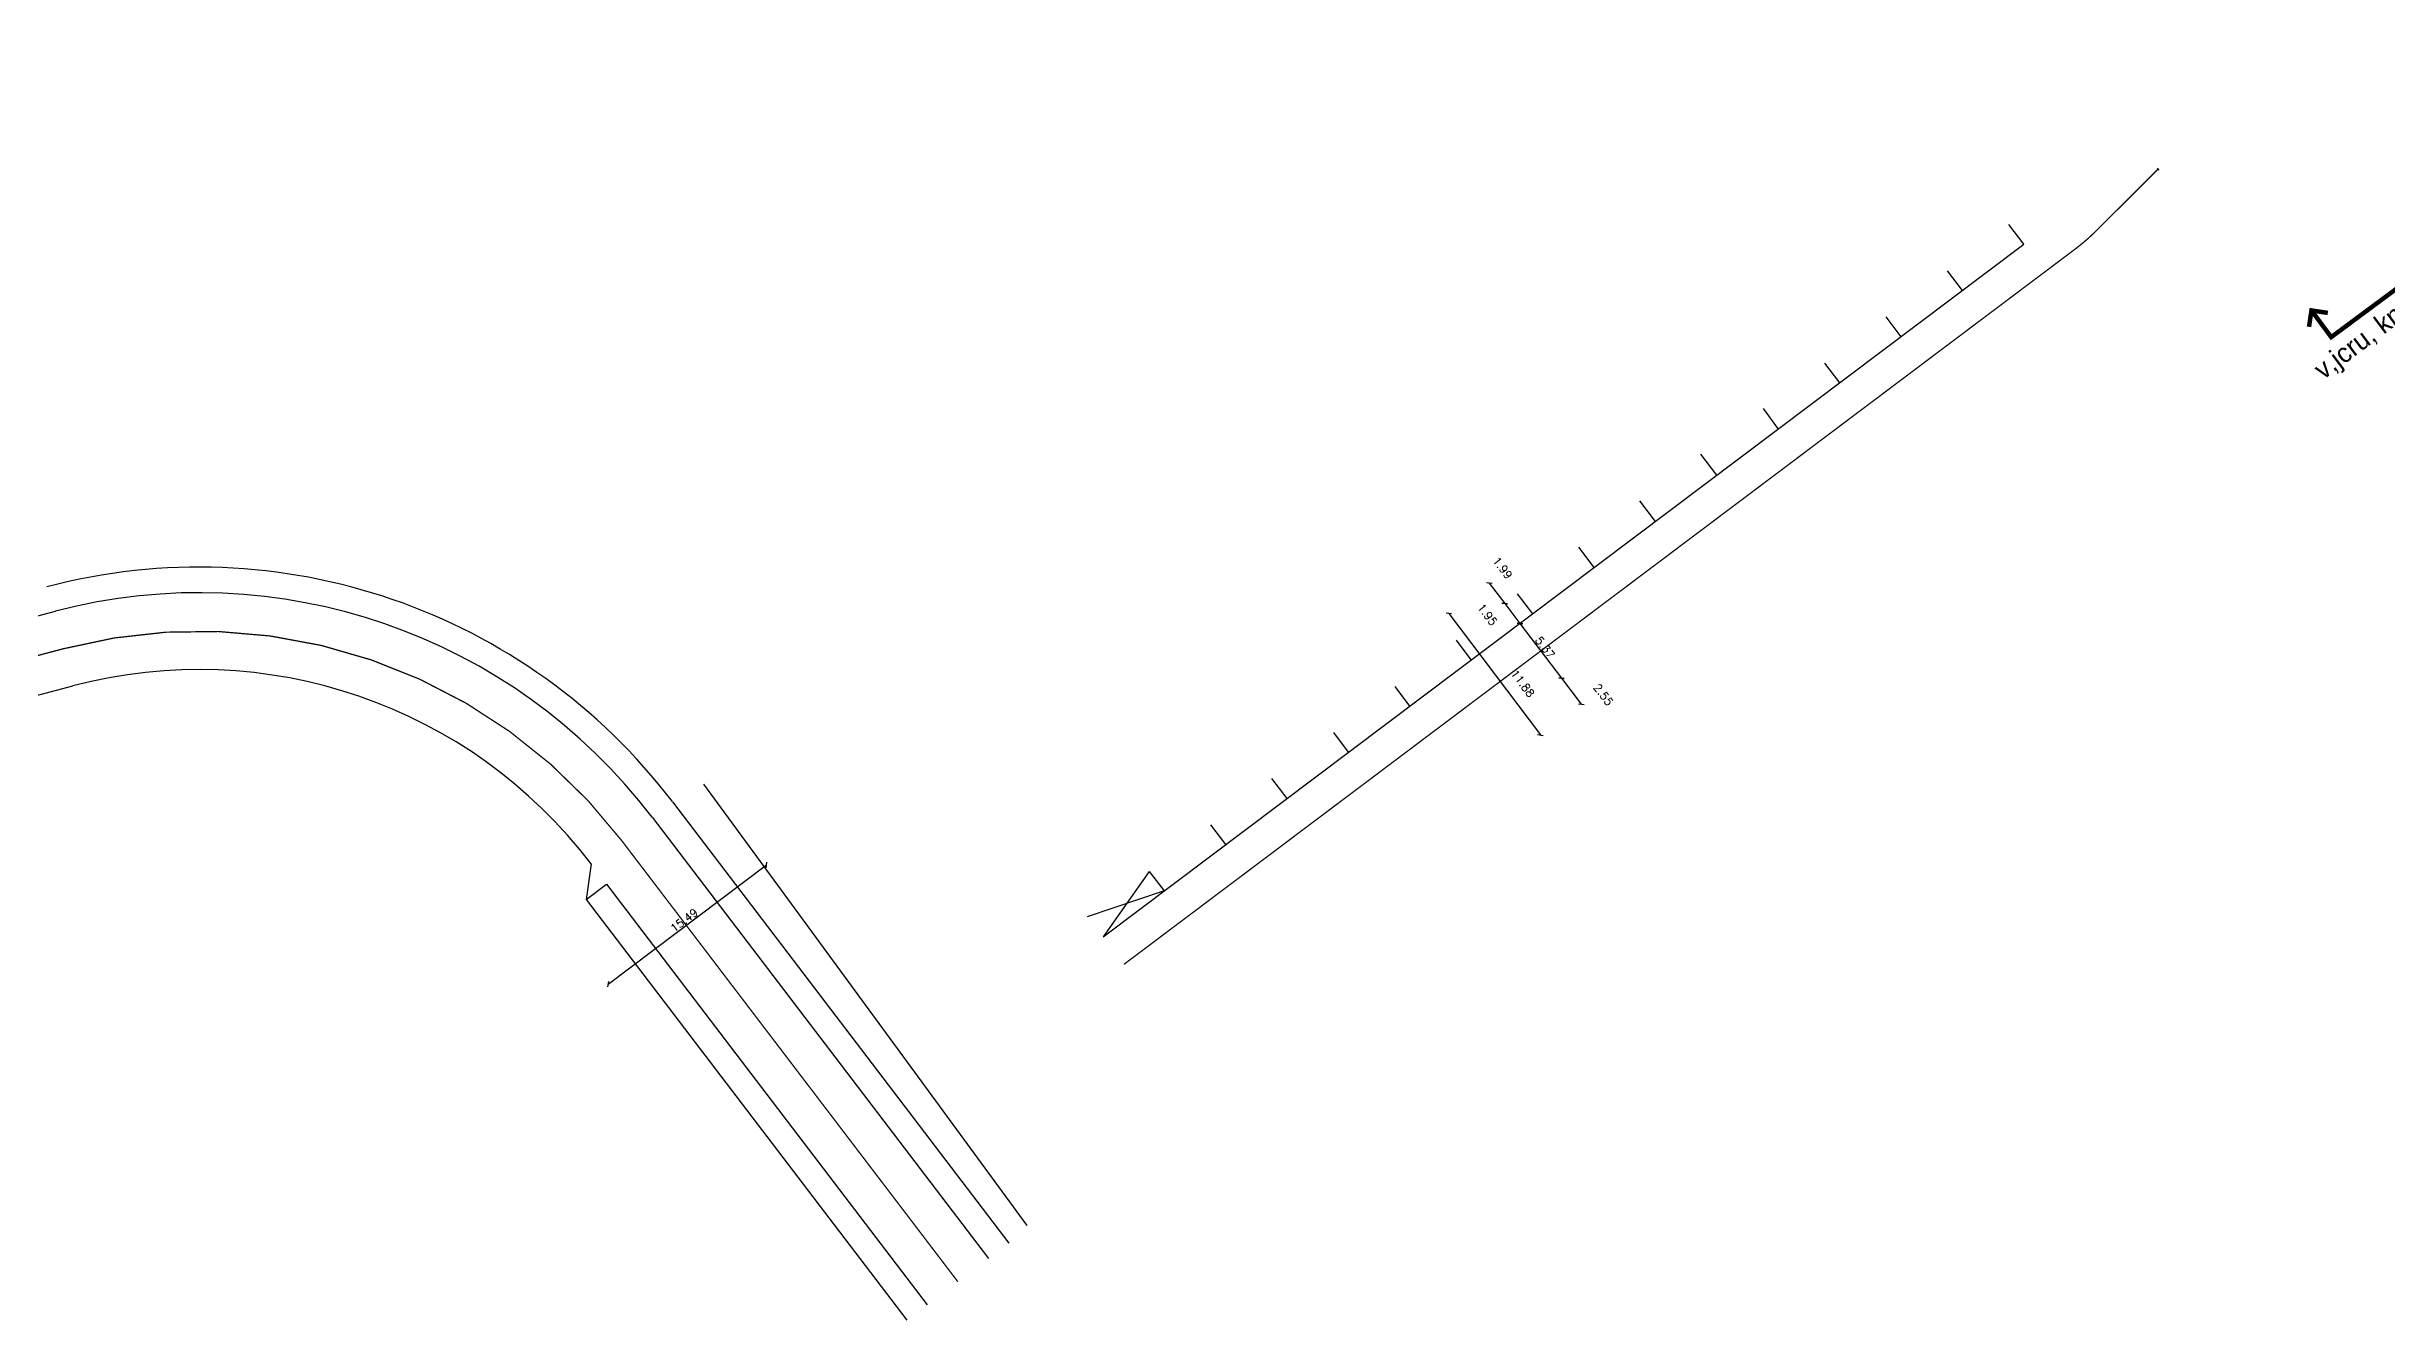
# Model space of a CAD drawing. Extents: x 183304 to 184528, y 666784 to 667526.
# Drawn here: x 183937.3 to 184120, y 666921.5 to 667021 of the extents above; entities that cross this region are included whole.
import ezdxf
from ezdxf.enums import TextEntityAlignment as Align

# ---------------------------------------------------------------- set-up
doc = ezdxf.new("R2010")
doc.units = 0
doc.linetypes.add('1-1', pattern=[2, 1, -1])
for name, color, linetype in [('D-Dim', 7, 'Continuous'), ('d-han', 115, 'Continuous'), ('D-MIS', 2, 'Continuous'), ('D-Nativ', 7, '1-1'), ('D-Road', 7, 'Continuous')]:
    doc.layers.add(name, color=color, linetype=linetype)
doc.styles.add('m', font='mirym.shx')
doc.styles.add('r', font='romand')
doc.dimstyles.new('tik', dxfattribs={"dimscale": 1.25, "dimtxt": 0.5, "dimasz": 0.25, "dimexe": 0, "dimexo": 0, "dimgap": 0.09, "dimtad": 1, "dimzin": 0, "dimdsep": 46, "dimtxsty": 'r', "dimblk1": 'OBLIQUE', "dimblk2": 'OBLIQUE', "dimsah": 1, "dimcen": 0.09, "dimse1": 1, "dimse2": 1, "dimclrd": 256, "dimclrt": 256, "dimadec": 0, "dimazin": 0, "dimtfac": 1, "dimtix": 1, "dimtmove": 2, "dimatfit": 3, "dimldrblk": 'OBLIQUE', "dimfxl": 1, "dimtolj": 1, "dimtzin": 0, "dimarcsym": 0})

# ---------------------------------------------------------------- blocks, each defined once
blk = doc.blocks.new('_Oblique')
at = {"color": 0, "linetype": 'ByBlock', "lineweight": -2}
blk.add_line((-0.5, -0.5), (0.5, 0.5), dxfattribs=at)
blk = doc.blocks.new('*D507')
at = {"layer": 'D-Dim', "lineweight": -2, "transparency": 16777216}
blk.add_line((183981.18, 666947.78), (183993.56, 666957.09), dxfattribs=at)
at = {"layer": 'DEFPOINTS', "color": 0, "transparency": 16777216}
for p in [(183993.56, 666957.09), (183993.56, 666957.09), (183981.18, 666947.78)]:
    blk.add_point(p, dxfattribs=at)
at = {"layer": 'D-Dim', "lineweight": -2, "transparency": 16777216, "xscale": 0.3125, "yscale": 0.3125, "zscale": 0.3125}
for p, rotation in [((183993.56, 666957.09), 36.95452945629314), ((183981.18, 666947.78), 216.9545294562931)]:
    blk.add_blockref('_Oblique', p, dxfattribs=dict(at, rotation=rotation))
at = {"layer": 'D-Dim', "transparency": 16777216, "insert": (183987.12, 666952.77), "char_height": 0.625, "attachment_point": 5, "rotation": 36.9545, "style": 'r'}
blk.add_mtext('\\A1;15.49', dxfattribs=at)
blk = doc.blocks.new('*D516')
at = {"layer": 'D-Dim', "lineweight": -2, "transparency": 16777216}
blk.add_line((184046.84, 666976.73), (184053.99, 666967.24), dxfattribs=at)
at = {"layer": 'DEFPOINTS', "color": 0, "transparency": 16777216}
for p in [(184046.84, 666976.73), (184053.99, 666967.24), (184053.99, 666967.24)]:
    blk.add_point(p, dxfattribs=at)
at = {"layer": 'D-Dim', "lineweight": -2, "transparency": 16777216, "xscale": 0.3125, "yscale": 0.3125, "zscale": 0.3125}
for p, rotation in [((184046.84, 666976.73), 127.001264533044), ((184053.99, 666967.24), 307.001264533044)]:
    blk.add_blockref('_Oblique', p, dxfattribs=dict(at, rotation=rotation))
at = {"layer": 'D-Dim', "transparency": 16777216, "insert": (184052.62, 666971.27), "char_height": 0.625, "attachment_point": 5, "rotation": 307.0013, "style": 'r'}
blk.add_mtext('\\A1;11.88', dxfattribs=at)
blk = doc.blocks.new('*D517')
at = {"layer": 'D-Dim', "lineweight": -2, "transparency": 16777216}
blk.add_line((184050, 666979.1), (184051.21, 666977.51), dxfattribs=at)
at = {"layer": 'DEFPOINTS', "color": 0, "transparency": 16777216}
for p in [(184050, 666979.1), (184051.21, 666977.51), (184051.21, 666977.51)]:
    blk.add_point(p, dxfattribs=at)
at = {"layer": 'D-Dim', "lineweight": -2, "transparency": 16777216, "xscale": 0.3125, "yscale": 0.3125, "zscale": 0.3125}
for p, rotation in [((184050, 666979.1), 127.2062524591508), ((184051.21, 666977.51), 307.2062524591508)]:
    blk.add_blockref('_Oblique', p, dxfattribs=dict(at, rotation=rotation))
at = {"layer": 'D-Dim', "transparency": 16777216, "insert": (184051.04, 666980.29), "char_height": 0.625, "attachment_point": 5, "rotation": 307.2063, "style": 'r'}
blk.add_mtext('\\A1;1.99', dxfattribs=at)
blk = doc.blocks.new('*D518')
at = {"layer": 'D-Dim', "lineweight": -2, "transparency": 16777216}
blk.add_line((184052.39, 666975.95), (184055.64, 666971.68), dxfattribs=at)
at = {"layer": 'DEFPOINTS', "color": 0, "transparency": 16777216}
for p in [(184052.39, 666975.96), (184055.64, 666971.68), (184055.64, 666971.68)]:
    blk.add_point(p, dxfattribs=at)
at = {"layer": 'D-Dim', "lineweight": -2, "transparency": 16777216, "xscale": 0.3125, "yscale": 0.3125, "zscale": 0.3125}
for p, rotation in [((184052.39, 666975.95), 127.206252462256), ((184055.64, 666971.68), 307.206252462256)]:
    blk.add_blockref('_Oblique', p, dxfattribs=dict(at, rotation=rotation))
at = {"layer": 'D-Dim', "transparency": 16777216, "insert": (184054.35, 666974.07), "char_height": 0.625, "attachment_point": 5, "rotation": 307.2063, "style": 'r'}
blk.add_mtext('\\A1;5.37', dxfattribs=at)
blk = doc.blocks.new('*D519')
at = {"layer": 'D-Dim', "lineweight": -2, "transparency": 16777216}
blk.add_line((184055.64, 666971.68), (184057.18, 666969.64), dxfattribs=at)
at = {"layer": 'DEFPOINTS', "color": 0, "transparency": 16777216}
for p in [(184055.64, 666971.68), (184057.15, 666969.62), (184057.18, 666969.64)]:
    blk.add_point(p, dxfattribs=at)
at = {"layer": 'D-Dim', "lineweight": -2, "transparency": 16777216, "xscale": 0.3125, "yscale": 0.3125, "zscale": 0.3125}
for p, rotation in [((184055.64, 666971.68), 127.206252462256), ((184057.18, 666969.64), 307.206252462256)]:
    blk.add_blockref('_Oblique', p, dxfattribs=dict(at, rotation=rotation))
at = {"layer": 'D-Dim', "transparency": 16777216, "insert": (184058.91, 666970.39), "char_height": 0.625, "attachment_point": 5, "rotation": 307.2063, "style": 'r'}
blk.add_mtext('\\A1;2.55', dxfattribs=at)
blk = doc.blocks.new('*D523')
at = {"layer": 'D-Dim', "lineweight": -2, "transparency": 16777216}
blk.add_line((184051.21, 666977.51), (184052.39, 666975.95), dxfattribs=at)
at = {"layer": 'DEFPOINTS', "color": 0, "transparency": 16777216}
for p in [(184051.2, 666977.51), (184052.36, 666975.93), (184052.39, 666975.95)]:
    blk.add_point(p, dxfattribs=at)
at = {"layer": 'D-Dim', "lineweight": -2, "transparency": 16777216, "xscale": 0.3125, "yscale": 0.3125, "zscale": 0.3125}
for p, rotation in [((184051.21, 666977.51), 127.206252462256), ((184052.39, 666975.95), 307.206252462256)]:
    blk.add_blockref('_Oblique', p, dxfattribs=dict(at, rotation=rotation))
at = {"layer": 'D-Dim', "transparency": 16777216, "insert": (184049.85, 666976.65), "char_height": 0.625, "attachment_point": 5, "rotation": 307.2063, "style": 'r'}
blk.add_mtext('\\A1;1.95', dxfattribs=at)

msp = doc.modelspace()

# ---------------------------------------------------------------- linework, layer by layer
msp.add_line((184102.17, 667011.513), (184102.291, 667011.354))
at = {"layer": 'D-Dim', "const_width": 0.35}
for points in [[(184114.209, 667000.396), (184115.753, 666998.315), (184143.287, 667018.733), (184141.744, 667020.814)], [(184115.491, 667000.206), (184114.209, 667000.396), (184114.019, 666999.115)]]:
    msp.add_lwpolyline(points, dxfattribs=at)
at = {"layer": 'd-han'}
for p, q in [((184091.757, 667005.561), (184090.585, 667007.115)), ((184019.842, 666951.481), (184091.757, 667005.561)), ((184086.962, 667001.955), (184085.795, 667003.503)), ((184082.167, 666998.349), (184081.004, 666999.89)), ((184077.371, 666994.743), (184076.214, 666996.278)), ((184072.576, 666991.137), (184071.42, 666992.75)), ((184067.78, 666987.531), (184066.534, 666989.168)), ((184062.985, 666983.925), (184061.761, 666985.532)), ((184058.19, 666980.318), (184056.988, 666981.901)), ((184053.394, 666976.712), (184052.21, 666978.273)), ((184048.599, 666973.106), (184047.429, 666974.654)), ((184043.804, 666969.5), (184042.642, 666971.036)), ((184039.008, 666965.894), (184037.85, 666967.447)), ((184034.213, 666962.288), (184033.029, 666963.845)), ((183984.624, 666960.821), (184010.89, 666926.353)), ((184029.418, 666958.682), (184028.252, 666960.214)), ((184023.438, 666956.587), (184019.842, 666951.481)), ((184023.438, 666956.587), (184024.622, 666955.075)), ((183979.473, 666954.382), (183981.064, 666955.594)), ((183981.064, 666955.594), (184006.1, 666922.739)), ((184024.622, 666955.075), (184018.592, 666953.043))]:
    msp.add_line(p, q, dxfattribs=at)
at = {"layer": 'd-han', "flags": 128}
msp.add_lwpolyline([(183906.746, 666968.65), (183938.032, 666976.918)], dxfattribs=at)
at = {"layer": 'd-han'}
msp.add_arc((183949.229, 666933.85), 44.5, 37.30806, 104.57384, dxfattribs=at)
at = {"layer": 'D-Nativ', "const_width": 0.1, "flags": 128}
msp.add_lwpolyline([(184021.465, 666949.323), (184095.787, 667005.213, 0.0347937), (184097.362, 667006.579), (184102.23, 667011.433)], format="xyb", dxfattribs=at)
at = {"layer": 'D-Nativ', "flags": 128}
msp.add_lwpolyline([(183759.256, 666936.514, 0.1, 0.1, 0), (183838.774, 666948.536, 0.1, 0.1, 0.0270886), (183855.42, 666951.983, 0.1, 0.1, 0), (183889.163, 666960.9, 0.1, 0.1, 0), (183938.626, 666973.972, 0.1, 0.1, -0.3033262), (183982.238, 666959.003, 0.1, 0.1, 0), (184008.495, 666924.546, 0, 0, 0)], format="xyseb", dxfattribs=at)
at = {"layer": 'D-Road'}
for p, q in [((183909.308, 666963.121), (183939.393, 666971.072)), ((183988.629, 666963.403), (184013.897, 666928.937)), ((183986.215, 666962.033), (184012.486, 666927.557)), ((183979.852, 666957.185), (183979.473, 666954.382)), ((183979.473, 666954.382), (184004.503, 666921.535))]:
    msp.add_line(p, q, dxfattribs=at)
for radius, end in [(46.5, 104.8033), (38.5, 104.80351)]:
    msp.add_arc((183949.229, 666933.85), radius, 37.30806, end, dxfattribs=at)

# ---------------------------------------------------------------- texts
at = {"layer": 'D-MIS', "style": 'm'}
msp.add_text('v,jcru, knmc ehho', height=1.5, rotation=36.90736, dxfattribs=at).set_placement((184127.96, 667004.026), align=Align.BOTTOM_RIGHT)

# ---------------------------------------------------------------- dimensions: what is measured, and where the dimension line sits
at = {"layer": 'D-Dim'}
for base, p1, p2, angle, picture, middle, dimtype in [((184051.206, 666977.511), (184050, 666979.099), (184051.206, 666977.511), 307.20625, '*D517', (184051.04, 666980.29), 161), ((184053.988, 666967.24), (184046.839, 666976.727), (184053.988, 666967.24), 307.00126, '*D516', (184052.619, 666971.269), 161), ((184052.387, 666975.955), (184051.204, 666977.509), (184052.359, 666975.933), 127.20625, '*D523', (184049.848, 666976.647), 160), ((184057.178, 666969.644), (184055.642, 666971.68), (184057.15, 666969.623), 127.20625, '*D519', (184058.907, 666970.388), 160)]:
    dim = msp.add_linear_dim(base=base, p1=p1, p2=p2, angle=angle, dimstyle='tik', dxfattribs=at)
    dim.commit()
    dim.dimension.update_dxf_attribs({"geometry": picture, "text_midpoint": middle, "dimtype": dimtype})
dim = msp.add_linear_dim(base=(184055.636, 666971.675), p1=(184052.389, 666975.956), p2=(184055.642, 666971.68), angle=127.20625, dimstyle='tik', dxfattribs=at)
dim.commit()
dim.dimension.update_dxf_attribs({"geometry": '*D518', "text_midpoint": (184054.35, 666974.072)})
dim = msp.add_aligned_dim(p1=(183981.183, 666947.779), p2=(183993.558, 666957.089), distance=0, dimstyle='tik', dxfattribs=at)
dim.commit()
dim.dimension.update_dxf_attribs({"geometry": '*D507', "text_midpoint": (183987.115, 666952.773)})

doc.saveas('drawing.dxf')
